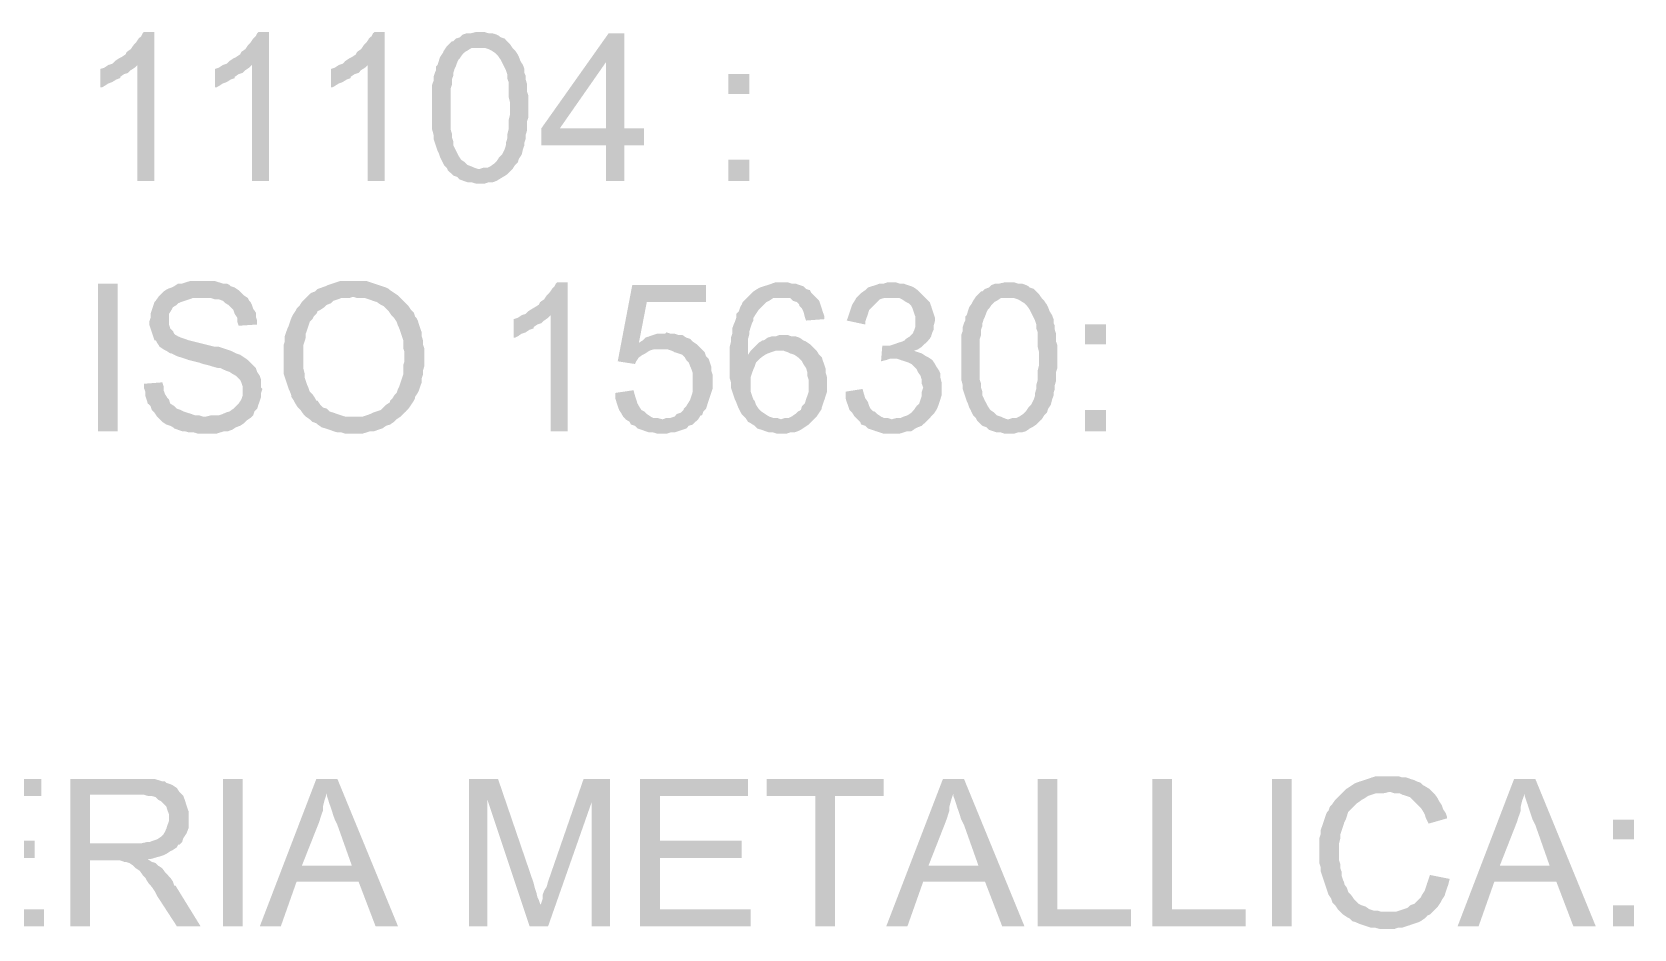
# Model space of a CAD drawing. Header units: millimetres. Extents: x -35.3 to 0.3, y 0.4 to 20.6.
# Drawn here: x -32.954 to -31.939, y 8.092 to 8.659 of the extents above; entities that cross this region are included whole.
import ezdxf

# ---------------------------------------------------------------- set-up
doc = ezdxf.new("R2010")
doc.units = ezdxf.units.MM
doc.layers.add('PDF _Riempimenti solidi', color=7, linetype='Continuous')

msp = doc.modelspace()

# ---------------------------------------------------------------- hatches: boundary and pattern name
at = {"layer": 'PDF _Riempimenti solidi', "transparency": 33554559}
for points in [[(-32.876, 8.6593), (-32.8827, 8.6593), (-32.8835, 8.6585), (-32.8843, 8.6568), (-32.886, 8.6552), (-32.8877, 8.6527), (-32.8893, 8.651), (-32.891, 8.6485), (-32.8935, 8.6468), (-32.8943, 8.6452), (-32.8968, 8.6435), (-32.8985, 8.6427), (-32.901, 8.641), (-32.9027, 8.6393), (-32.8868, 8.6385), (-32.8868, 8.5652), (-32.876, 8.5652)], [(-32.8035, 8.6593), (-32.8102, 8.6593), (-32.811, 8.6585), (-32.8118, 8.6568), (-32.8135, 8.6552), (-32.8152, 8.6527), (-32.8168, 8.651), (-32.8185, 8.6485), (-32.821, 8.6468), (-32.8218, 8.6452), (-32.8243, 8.6435), (-32.826, 8.6427), (-32.8285, 8.641), (-32.8302, 8.6393), (-32.8143, 8.6385), (-32.8143, 8.5652), (-32.8035, 8.5652)], [(-32.7302, 8.6593), (-32.7368, 8.6593), (-32.7377, 8.6585), (-32.7385, 8.6568), (-32.7402, 8.6552), (-32.7418, 8.6527), (-32.7435, 8.651), (-32.7452, 8.6485), (-32.7477, 8.6468), (-32.7485, 8.6452), (-32.751, 8.6435), (-32.7527, 8.6427), (-32.7552, 8.641), (-32.7568, 8.6393), (-32.741, 8.6385), (-32.741, 8.5652), (-32.7302, 8.5652)], [(-32.6702, 8.6593), (-32.6727, 8.6593), (-32.676, 8.6585), (-32.6785, 8.6585), (-32.681, 8.6577), (-32.6827, 8.656), (-32.6852, 8.6552), (-32.6868, 8.6535), (-32.6877, 8.6535), (-32.6893, 8.6518), (-32.691, 8.6502), (-32.6702, 8.6493), (-32.6668, 8.6493), (-32.6643, 8.6485), (-32.6627, 8.6477), (-32.6602, 8.646), (-32.6585, 8.6443), (-32.6568, 8.6418), (-32.6535, 8.6352), (-32.6527, 8.6327), (-32.6527, 8.6302), (-32.6518, 8.6277), (-32.6518, 8.6185), (-32.651, 8.6152), (-32.651, 8.6068), (-32.6518, 8.6035), (-32.6518, 8.5977), (-32.6527, 8.5943), (-32.6527, 8.5918), (-32.6535, 8.5893), (-32.6535, 8.5877), (-32.6543, 8.5852), (-32.656, 8.5818), (-32.6577, 8.5802), (-32.6593, 8.5777), (-32.661, 8.576), (-32.6635, 8.5743), (-32.6652, 8.5735), (-32.6677, 8.5735), (-32.6702, 8.5727), (-32.6902, 8.5718), (-32.6885, 8.5702), (-32.6868, 8.5685), (-32.6843, 8.5677), (-32.6827, 8.566), (-32.6777, 8.5643), (-32.6752, 8.5643), (-32.6727, 8.5635), (-32.6668, 8.5635), (-32.6643, 8.5643), (-32.6618, 8.5643), (-32.6593, 8.5652), (-32.6568, 8.5668), (-32.6552, 8.5677), (-32.6527, 8.5693), (-32.651, 8.571), (-32.6493, 8.5727), (-32.6477, 8.5752), (-32.646, 8.5768), (-32.6452, 8.5793), (-32.6435, 8.5818), (-32.6427, 8.5852), (-32.6418, 8.5877), (-32.6418, 8.5893), (-32.641, 8.5918), (-32.641, 8.5943), (-32.6402, 8.5968), (-32.6402, 8.6027), (-32.6393, 8.6052), (-32.6393, 8.6193), (-32.6402, 8.6218), (-32.6402, 8.6268), (-32.641, 8.6293), (-32.641, 8.6318), (-32.6418, 8.6335), (-32.6418, 8.636), (-32.6427, 8.6385), (-32.6443, 8.641), (-32.6452, 8.6435), (-32.646, 8.6452), (-32.6477, 8.6477), (-32.6493, 8.6493), (-32.651, 8.6518), (-32.6527, 8.6535), (-32.6543, 8.6552), (-32.6568, 8.656), (-32.6577, 8.6568), (-32.6593, 8.6577), (-32.6618, 8.6585), (-32.6643, 8.6585), (-32.6668, 8.6593)], [(-32.5785, 8.6585), (-32.5885, 8.6585), (-32.631, 8.5985), (-32.631, 8.5877), (-32.5902, 8.5877), (-32.5902, 8.5652), (-32.5785, 8.5652), (-32.5785, 8.5877), (-32.566, 8.5877), (-32.566, 8.5985), (-32.6193, 8.5985), (-32.5902, 8.6402)], [(-32.5785, 8.6585), (-32.5902, 8.6402), (-32.5902, 8.5985), (-32.6193, 8.5985), (-32.5785, 8.5985)], [(-32.691, 8.6502), (-32.6927, 8.6477), (-32.6935, 8.646), (-32.6952, 8.6435), (-32.6968, 8.6385), (-32.6977, 8.6377), (-32.6977, 8.6352), (-32.6985, 8.6335), (-32.6993, 8.631), (-32.6993, 8.6285), (-32.7002, 8.626), (-32.7002, 8.5977), (-32.6993, 8.5943), (-32.6993, 8.5918), (-32.6985, 8.5893), (-32.6968, 8.5843), (-32.696, 8.5827), (-32.6952, 8.5802), (-32.6943, 8.5785), (-32.6935, 8.5768), (-32.6927, 8.5752), (-32.691, 8.5735), (-32.6902, 8.5718), (-32.6702, 8.5727), (-32.671, 8.5727), (-32.6735, 8.5735), (-32.6752, 8.5743), (-32.6777, 8.5752), (-32.6793, 8.5768), (-32.6818, 8.5785), (-32.6835, 8.581), (-32.686, 8.586), (-32.6868, 8.5877), (-32.6868, 8.5902), (-32.6877, 8.5927), (-32.6877, 8.5952), (-32.6885, 8.5977), (-32.6885, 8.6235), (-32.6877, 8.626), (-32.6877, 8.6293), (-32.6868, 8.6318), (-32.6868, 8.6335), (-32.686, 8.636), (-32.6852, 8.6377), (-32.6843, 8.6402), (-32.6835, 8.6418), (-32.6827, 8.6427), (-32.681, 8.6452), (-32.6793, 8.6468), (-32.6777, 8.6477), (-32.6752, 8.6493), (-32.6702, 8.6493)], [(-32.9027, 8.6393), (-32.9052, 8.6385), (-32.9077, 8.6368), (-32.9102, 8.636), (-32.9102, 8.6243), (-32.9093, 8.6243), (-32.9077, 8.6252), (-32.9052, 8.6268), (-32.9027, 8.6277), (-32.9002, 8.6293), (-32.8977, 8.6302), (-32.8977, 8.631), (-32.8952, 8.6327), (-32.8927, 8.6335), (-32.891, 8.6352), (-32.8885, 8.6368), (-32.8868, 8.6385)], [(-32.8302, 8.6393), (-32.8327, 8.6385), (-32.8352, 8.6368), (-32.8377, 8.636), (-32.8377, 8.6243), (-32.8368, 8.6243), (-32.8352, 8.6252), (-32.8327, 8.6268), (-32.8302, 8.6277), (-32.8277, 8.6293), (-32.8252, 8.6302), (-32.8252, 8.631), (-32.8227, 8.6327), (-32.8202, 8.6335), (-32.8185, 8.6352), (-32.816, 8.6368), (-32.8143, 8.6385)], [(-32.7568, 8.6393), (-32.7593, 8.6385), (-32.7618, 8.6368), (-32.7643, 8.636), (-32.7643, 8.6243), (-32.7635, 8.6243), (-32.7618, 8.6252), (-32.7593, 8.6268), (-32.7568, 8.6277), (-32.7543, 8.6293), (-32.7518, 8.6302), (-32.7518, 8.631), (-32.7493, 8.6327), (-32.7468, 8.6335), (-32.7452, 8.6352), (-32.7427, 8.6368), (-32.741, 8.6385)], [(-32.4993, 8.6202), (-32.4993, 8.6327), (-32.5127, 8.6327), (-32.5127, 8.6202)], [(-32.4993, 8.5652), (-32.4993, 8.5785), (-32.5127, 8.5785), (-32.5127, 8.5652)], [(-32.8993, 8.4068), (-32.8993, 8.5002), (-32.9118, 8.5002), (-32.9118, 8.4068)], [(-32.846, 8.5018), (-32.8535, 8.5018), (-32.856, 8.501), (-32.8585, 8.5002), (-32.861, 8.5002), (-32.8635, 8.4985), (-32.8652, 8.4977), (-32.8677, 8.4968), (-32.8702, 8.4952), (-32.8735, 8.4918), (-32.8752, 8.4893), (-32.876, 8.4885), (-32.8768, 8.486), (-32.8785, 8.481), (-32.8785, 8.4785), (-32.8793, 8.476), (-32.8793, 8.4743), (-32.8768, 8.4668), (-32.876, 8.4643), (-32.8752, 8.4643), (-32.8743, 8.4627), (-32.8727, 8.4602), (-32.8702, 8.4585), (-32.8685, 8.4577), (-32.866, 8.456), (-32.8652, 8.456), (-32.8618, 8.4543), (-32.8593, 8.4535), (-32.8568, 8.4527), (-32.8543, 8.4518), (-32.8477, 8.4502), (-32.8452, 8.4493), (-32.8418, 8.4485), (-32.8393, 8.4477), (-32.836, 8.4468), (-32.8343, 8.4468), (-32.8327, 8.446), (-32.831, 8.4452), (-32.8285, 8.4443), (-32.826, 8.4427), (-32.8243, 8.4418), (-32.8218, 8.4393), (-32.821, 8.4377), (-32.8202, 8.4352), (-32.8202, 8.4293), (-32.821, 8.4268), (-32.8227, 8.4243), (-32.8243, 8.4227), (-32.826, 8.421), (-32.8285, 8.4193), (-32.831, 8.4185), (-32.8327, 8.4177), (-32.8352, 8.4168), (-32.8402, 8.4168), (-32.8435, 8.416), (-32.8743, 8.416), (-32.8727, 8.4143), (-32.871, 8.4127), (-32.8685, 8.411), (-32.866, 8.4102), (-32.8643, 8.4093), (-32.8635, 8.4085), (-32.8585, 8.4068), (-32.8568, 8.4068), (-32.8543, 8.406), (-32.851, 8.406), (-32.8485, 8.4052), (-32.8368, 8.4052), (-32.8343, 8.406), (-32.8318, 8.4068), (-32.8293, 8.4068), (-32.8268, 8.4077), (-32.8243, 8.4093), (-32.8218, 8.4102), (-32.8193, 8.4118), (-32.8177, 8.4135), (-32.8152, 8.4152), (-32.8135, 8.4168), (-32.8127, 8.4193), (-32.811, 8.421), (-32.8102, 8.4235), (-32.8093, 8.426), (-32.8085, 8.4285), (-32.8085, 8.431), (-32.8077, 8.4335), (-32.8085, 8.4343), (-32.8085, 8.4393), (-32.8093, 8.4418), (-32.811, 8.4443), (-32.8118, 8.4468), (-32.8135, 8.4485), (-32.8168, 8.4518), (-32.8218, 8.4552), (-32.8243, 8.456), (-32.8277, 8.4577), (-32.8302, 8.4585), (-32.8352, 8.4602), (-32.8377, 8.4602), (-32.841, 8.461), (-32.8443, 8.4618), (-32.8543, 8.4643), (-32.8568, 8.4652), (-32.8593, 8.466), (-32.861, 8.4668), (-32.8627, 8.4677), (-32.8635, 8.4685), (-32.8643, 8.4702), (-32.866, 8.4718), (-32.8668, 8.4743), (-32.8668, 8.481), (-32.8652, 8.4835), (-32.8643, 8.4852), (-32.8618, 8.4868), (-32.861, 8.4877), (-32.8593, 8.4885), (-32.8568, 8.4893), (-32.8518, 8.491), (-32.8168, 8.491), (-32.8193, 8.4927), (-32.821, 8.4943), (-32.8227, 8.496), (-32.8252, 8.4977), (-32.8277, 8.4985), (-32.8285, 8.4993), (-32.8302, 8.5002), (-32.8327, 8.5002), (-32.8352, 8.501), (-32.8377, 8.5018), (-32.8435, 8.5018)], [(-32.7502, 8.5018), (-32.7585, 8.5018), (-32.761, 8.501), (-32.766, 8.4993), (-32.7677, 8.4985), (-32.7727, 8.4968), (-32.7743, 8.4952), (-32.7768, 8.4943), (-32.7785, 8.4927), (-32.7502, 8.4918), (-32.7477, 8.491), (-32.7427, 8.491), (-32.7402, 8.4902), (-32.7377, 8.4893), (-32.7352, 8.4885), (-32.7327, 8.4868), (-32.731, 8.486), (-32.7277, 8.4827), (-32.726, 8.4802), (-32.7243, 8.4785), (-32.7227, 8.476), (-32.7218, 8.4735), (-32.721, 8.4718), (-32.7193, 8.4668), (-32.7185, 8.4643), (-32.7185, 8.4593), (-32.7177, 8.4568), (-32.7177, 8.451), (-32.7185, 8.4485), (-32.7185, 8.4427), (-32.721, 8.4352), (-32.7218, 8.4335), (-32.7227, 8.431), (-32.7243, 8.4293), (-32.7252, 8.4277), (-32.7268, 8.426), (-32.7268, 8.4252), (-32.7293, 8.4235), (-32.731, 8.4218), (-32.7327, 8.4202), (-32.7377, 8.4185), (-32.7393, 8.4177), (-32.7418, 8.4168), (-32.7443, 8.416), (-32.7502, 8.416), (-32.7202, 8.416), (-32.7168, 8.4193), (-32.7152, 8.421), (-32.7135, 8.4235), (-32.7118, 8.426), (-32.711, 8.4277), (-32.711, 8.4285), (-32.7093, 8.431), (-32.7085, 8.4327), (-32.7077, 8.4352), (-32.7068, 8.4377), (-32.7068, 8.4402), (-32.706, 8.4427), (-32.706, 8.4452), (-32.7052, 8.4477), (-32.7052, 8.4593), (-32.706, 8.4618), (-32.706, 8.4643), (-32.7068, 8.4668), (-32.7068, 8.4693), (-32.7077, 8.4718), (-32.7085, 8.4743), (-32.7093, 8.4768), (-32.7102, 8.4785), (-32.711, 8.4793), (-32.7118, 8.4818), (-32.7135, 8.4835), (-32.7152, 8.486), (-32.7168, 8.4877), (-32.7202, 8.491), (-32.7218, 8.4927), (-32.7243, 8.4943), (-32.7268, 8.496), (-32.7277, 8.4968), (-32.7293, 8.4977), (-32.7318, 8.4985), (-32.7343, 8.4993), (-32.7368, 8.5002), (-32.7418, 8.5018), (-32.7468, 8.5018)], [(-32.6143, 8.501), (-32.621, 8.501), (-32.6218, 8.5002), (-32.6227, 8.4985), (-32.6243, 8.4968), (-32.626, 8.4943), (-32.6277, 8.4927), (-32.6293, 8.4902), (-32.6318, 8.4885), (-32.6327, 8.4868), (-32.6352, 8.4852), (-32.6368, 8.4843), (-32.6393, 8.4827), (-32.641, 8.481), (-32.6252, 8.4802), (-32.6252, 8.4068), (-32.6143, 8.4068)], [(-32.5268, 8.4993), (-32.5735, 8.4993), (-32.5827, 8.451), (-32.5718, 8.4493), (-32.571, 8.451), (-32.5693, 8.4535), (-32.5668, 8.4552), (-32.5652, 8.456), (-32.5627, 8.4577), (-32.5602, 8.4585), (-32.5552, 8.4585), (-32.531, 8.4602), (-32.5327, 8.4618), (-32.5693, 8.4627), (-32.5643, 8.4885), (-32.5268, 8.4885)], [(-32.4785, 8.501), (-32.4827, 8.501), (-32.4877, 8.4993), (-32.4902, 8.4985), (-32.4927, 8.4977), (-32.4943, 8.4968), (-32.4968, 8.4952), (-32.4985, 8.4935), (-32.5002, 8.4918), (-32.4793, 8.491), (-32.4735, 8.491), (-32.4718, 8.4893), (-32.4693, 8.4885), (-32.4677, 8.4868), (-32.4677, 8.486), (-32.466, 8.4843), (-32.4652, 8.4827), (-32.4643, 8.4793), (-32.4635, 8.4768), (-32.4518, 8.4777), (-32.4518, 8.4793), (-32.4527, 8.4818), (-32.4543, 8.4868), (-32.4552, 8.4893), (-32.4568, 8.491), (-32.4602, 8.4943), (-32.461, 8.496), (-32.4635, 8.4968), (-32.4652, 8.4985), (-32.4677, 8.4993), (-32.4702, 8.5002), (-32.4727, 8.5002), (-32.4752, 8.501)], [(-32.4093, 8.501), (-32.4118, 8.501), (-32.4143, 8.5002), (-32.4168, 8.5002), (-32.4193, 8.4993), (-32.4218, 8.4985), (-32.4243, 8.4977), (-32.426, 8.496), (-32.4285, 8.4943), (-32.4302, 8.4927), (-32.4093, 8.491), (-32.4043, 8.491), (-32.4027, 8.4902), (-32.4002, 8.4885), (-32.3985, 8.4877), (-32.3968, 8.486), (-32.396, 8.4843), (-32.3952, 8.4818), (-32.3943, 8.4793), (-32.3943, 8.4727), (-32.3952, 8.4702), (-32.396, 8.4685), (-32.3977, 8.4668), (-32.4002, 8.4652), (-32.401, 8.4643), (-32.4027, 8.4635), (-32.4052, 8.4627), (-32.4077, 8.4618), (-32.4102, 8.461), (-32.4127, 8.461), (-32.3902, 8.4602), (-32.3868, 8.4635), (-32.3852, 8.4652), (-32.3843, 8.4668), (-32.3835, 8.4693), (-32.3827, 8.471), (-32.3827, 8.4735), (-32.3818, 8.4768), (-32.3818, 8.4785), (-32.3827, 8.481), (-32.3843, 8.486), (-32.3852, 8.4885), (-32.3877, 8.491), (-32.391, 8.4943), (-32.3927, 8.496), (-32.3952, 8.4977), (-32.3968, 8.4985), (-32.3993, 8.4993), (-32.4018, 8.5002), (-32.4043, 8.5002), (-32.4068, 8.501)], [(-32.3352, 8.501), (-32.3377, 8.501), (-32.341, 8.5002), (-32.3435, 8.5002), (-32.346, 8.4993), (-32.3477, 8.4977), (-32.3502, 8.4968), (-32.3518, 8.4952), (-32.3527, 8.4952), (-32.356, 8.4918), (-32.3352, 8.491), (-32.3318, 8.491), (-32.3293, 8.4902), (-32.3277, 8.4893), (-32.3252, 8.4877), (-32.3235, 8.486), (-32.3218, 8.4835), (-32.3202, 8.4802), (-32.3193, 8.4785), (-32.3185, 8.4768), (-32.3177, 8.4743), (-32.3177, 8.4718), (-32.3168, 8.4693), (-32.3168, 8.4602), (-32.316, 8.4568), (-32.316, 8.4485), (-32.3168, 8.4452), (-32.3168, 8.4393), (-32.3177, 8.436), (-32.3177, 8.4335), (-32.3185, 8.431), (-32.3185, 8.4293), (-32.3193, 8.4268), (-32.3202, 8.4252), (-32.321, 8.4235), (-32.3227, 8.4218), (-32.3243, 8.4193), (-32.326, 8.4177), (-32.3285, 8.416), (-32.3302, 8.4152), (-32.3327, 8.4152), (-32.3352, 8.4143), (-32.3552, 8.4135), (-32.3518, 8.4102), (-32.3493, 8.4093), (-32.3477, 8.4077), (-32.3452, 8.4068), (-32.3427, 8.406), (-32.3402, 8.406), (-32.3377, 8.4052), (-32.3318, 8.4052), (-32.3293, 8.406), (-32.3268, 8.406), (-32.3243, 8.4068), (-32.3218, 8.4085), (-32.3202, 8.4093), (-32.3177, 8.411), (-32.3143, 8.4143), (-32.3127, 8.4168), (-32.311, 8.4185), (-32.3102, 8.421), (-32.3085, 8.4235), (-32.3077, 8.4268), (-32.3068, 8.4293), (-32.3068, 8.431), (-32.306, 8.4335), (-32.306, 8.436), (-32.3052, 8.4385), (-32.3052, 8.4443), (-32.3043, 8.4468), (-32.3043, 8.461), (-32.3052, 8.4635), (-32.3052, 8.4685), (-32.306, 8.471), (-32.306, 8.4735), (-32.3068, 8.4752), (-32.3068, 8.4777), (-32.3077, 8.4802), (-32.3093, 8.4827), (-32.3102, 8.4852), (-32.311, 8.4868), (-32.3127, 8.4893), (-32.3143, 8.491), (-32.316, 8.4935), (-32.3177, 8.4952), (-32.3193, 8.4968), (-32.3218, 8.4977), (-32.3227, 8.4985), (-32.3243, 8.4993), (-32.3268, 8.5002), (-32.3293, 8.5002), (-32.3318, 8.501)], [(-32.8168, 8.491), (-32.8452, 8.491), (-32.8402, 8.491), (-32.8377, 8.4902), (-32.8352, 8.4902), (-32.8327, 8.4893), (-32.831, 8.4877), (-32.8293, 8.4868), (-32.8277, 8.4852), (-32.826, 8.4835), (-32.8252, 8.481), (-32.8235, 8.4785), (-32.8235, 8.476), (-32.8227, 8.4735), (-32.811, 8.4743), (-32.811, 8.4768), (-32.8118, 8.4793), (-32.8118, 8.4818), (-32.8135, 8.4843), (-32.8143, 8.4868), (-32.8152, 8.4885), (-32.816, 8.4893)], [(-32.7785, 8.4927), (-32.7827, 8.4885), (-32.7843, 8.486), (-32.786, 8.4843), (-32.7868, 8.4827), (-32.7885, 8.4802), (-32.7893, 8.4785), (-32.7902, 8.476), (-32.791, 8.4735), (-32.7918, 8.4718), (-32.7927, 8.4693), (-32.7935, 8.4668), (-32.7935, 8.4635), (-32.7943, 8.461), (-32.7943, 8.4435), (-32.7927, 8.4385), (-32.7918, 8.436), (-32.791, 8.4335), (-32.7902, 8.4318), (-32.7893, 8.4293), (-32.7893, 8.4285), (-32.7877, 8.426), (-32.7868, 8.4243), (-32.7852, 8.4218), (-32.7835, 8.4202), (-32.7818, 8.4177), (-32.7802, 8.416), (-32.7777, 8.4143), (-32.776, 8.4127), (-32.7735, 8.4118), (-32.7727, 8.411), (-32.7702, 8.4093), (-32.7677, 8.4085), (-32.7652, 8.4077), (-32.7627, 8.4068), (-32.7602, 8.406), (-32.7577, 8.406), (-32.7552, 8.4052), (-32.7443, 8.4052), (-32.7418, 8.406), (-32.7393, 8.4068), (-32.7368, 8.4068), (-32.7343, 8.4077), (-32.7318, 8.4085), (-32.7293, 8.4102), (-32.7268, 8.411), (-32.7243, 8.4127), (-32.7227, 8.4143), (-32.7202, 8.416), (-32.7552, 8.416), (-32.7577, 8.4168), (-32.7627, 8.4185), (-32.7652, 8.4193), (-32.7668, 8.421), (-32.7693, 8.4218), (-32.771, 8.4235), (-32.7727, 8.426), (-32.7735, 8.426), (-32.7743, 8.4277), (-32.776, 8.4302), (-32.7777, 8.4318), (-32.7785, 8.4343), (-32.7793, 8.436), (-32.781, 8.441), (-32.781, 8.4435), (-32.7818, 8.4468), (-32.7818, 8.461), (-32.7802, 8.466), (-32.7802, 8.4685), (-32.7785, 8.4735), (-32.7777, 8.476), (-32.776, 8.4777), (-32.7752, 8.4793), (-32.7735, 8.481), (-32.7727, 8.4827), (-32.771, 8.4835), (-32.7685, 8.4852), (-32.7668, 8.4868), (-32.7643, 8.4877), (-32.7627, 8.4893), (-32.7577, 8.491), (-32.7527, 8.491), (-32.7502, 8.4918)], [(-32.5002, 8.4918), (-32.5018, 8.4902), (-32.5035, 8.4885), (-32.5043, 8.4868), (-32.5052, 8.4852), (-32.506, 8.4827), (-32.5077, 8.481), (-32.5077, 8.4785), (-32.5085, 8.476), (-32.5093, 8.4743), (-32.5102, 8.4718), (-32.5102, 8.4685), (-32.511, 8.466), (-32.511, 8.4635), (-32.5118, 8.4602), (-32.5118, 8.4402), (-32.511, 8.4377), (-32.511, 8.4343), (-32.5085, 8.4268), (-32.5077, 8.4252), (-32.5068, 8.4227), (-32.506, 8.421), (-32.5052, 8.4193), (-32.5043, 8.4177), (-32.5018, 8.4152), (-32.5002, 8.4127), (-32.4985, 8.4118), (-32.496, 8.4102), (-32.4943, 8.4085), (-32.4918, 8.4077), (-32.4868, 8.406), (-32.4843, 8.406), (-32.4818, 8.4052), (-32.476, 8.4052), (-32.4735, 8.406), (-32.471, 8.406), (-32.4685, 8.4068), (-32.4668, 8.4077), (-32.4618, 8.411), (-32.4602, 8.4127), (-32.4585, 8.4143), (-32.4793, 8.4143), (-32.4818, 8.4152), (-32.4843, 8.4152), (-32.4868, 8.416), (-32.4918, 8.4193), (-32.4935, 8.421), (-32.4952, 8.4235), (-32.496, 8.426), (-32.4968, 8.4268), (-32.4985, 8.4318), (-32.4985, 8.441), (-32.4977, 8.4435), (-32.4968, 8.446), (-32.496, 8.4477), (-32.4952, 8.4502), (-32.4918, 8.4535), (-32.4893, 8.4552), (-32.5002, 8.4552), (-32.5002, 8.4652), (-32.4993, 8.4685), (-32.4993, 8.4702), (-32.4985, 8.4727), (-32.4977, 8.4752), (-32.4968, 8.4768), (-32.4968, 8.4785), (-32.4952, 8.481), (-32.4935, 8.4835), (-32.4918, 8.4852), (-32.4902, 8.4868), (-32.4885, 8.4885), (-32.4868, 8.4893), (-32.4843, 8.491), (-32.4793, 8.491)], [(-32.4302, 8.4927), (-32.4318, 8.491), (-32.4327, 8.4893), (-32.4343, 8.4868), (-32.436, 8.4818), (-32.4368, 8.4793), (-32.4377, 8.4768), (-32.426, 8.4743), (-32.426, 8.476), (-32.4243, 8.481), (-32.4235, 8.4835), (-32.4218, 8.4852), (-32.4202, 8.4868), (-32.4185, 8.4885), (-32.4168, 8.4902), (-32.4143, 8.491), (-32.4093, 8.491)], [(-32.356, 8.4918), (-32.3577, 8.4893), (-32.3585, 8.4877), (-32.3602, 8.4852), (-32.361, 8.4827), (-32.3618, 8.4802), (-32.3627, 8.4793), (-32.3627, 8.4768), (-32.3635, 8.4752), (-32.3643, 8.4727), (-32.3643, 8.4702), (-32.3652, 8.4677), (-32.3652, 8.4393), (-32.3643, 8.436), (-32.3643, 8.4335), (-32.3618, 8.426), (-32.361, 8.4243), (-32.3602, 8.4218), (-32.3593, 8.4202), (-32.3577, 8.4168), (-32.356, 8.4152), (-32.3552, 8.4135), (-32.3352, 8.4143), (-32.336, 8.4143), (-32.3385, 8.4152), (-32.3402, 8.416), (-32.3427, 8.4168), (-32.3443, 8.4185), (-32.3468, 8.4202), (-32.3485, 8.4227), (-32.3493, 8.4243), (-32.3502, 8.426), (-32.3518, 8.4293), (-32.3518, 8.4318), (-32.3527, 8.4343), (-32.3527, 8.4368), (-32.3535, 8.4393), (-32.3535, 8.4652), (-32.3527, 8.4677), (-32.3527, 8.471), (-32.3518, 8.4735), (-32.3518, 8.4752), (-32.351, 8.4777), (-32.3502, 8.4793), (-32.3493, 8.4818), (-32.3485, 8.4835), (-32.3477, 8.4843), (-32.346, 8.4868), (-32.3443, 8.4885), (-32.3427, 8.4893), (-32.3402, 8.491), (-32.3352, 8.491)], [(-32.641, 8.481), (-32.6435, 8.4802), (-32.646, 8.4785), (-32.6485, 8.4777), (-32.6485, 8.466), (-32.6477, 8.466), (-32.646, 8.4668), (-32.6435, 8.4685), (-32.641, 8.4693), (-32.6385, 8.471), (-32.636, 8.4718), (-32.636, 8.4727), (-32.6335, 8.4743), (-32.631, 8.4752), (-32.6293, 8.4768), (-32.6268, 8.4785), (-32.6252, 8.4802)], [(-32.5518, 8.4693), (-32.5527, 8.4685), (-32.5577, 8.4685), (-32.5602, 8.4677), (-32.5627, 8.4668), (-32.5652, 8.466), (-32.5668, 8.4643), (-32.5693, 8.4627), (-32.5327, 8.4618), (-32.5352, 8.4635), (-32.5368, 8.4652), (-32.5393, 8.466), (-32.5418, 8.4677), (-32.5443, 8.4677), (-32.5468, 8.4685), (-32.5493, 8.4685)], [(-32.2735, 8.4618), (-32.2735, 8.4743), (-32.2868, 8.4743), (-32.2868, 8.4618)], [(-32.531, 8.4602), (-32.5552, 8.4585), (-32.551, 8.4585), (-32.5485, 8.4577), (-32.5468, 8.4568), (-32.5443, 8.456), (-32.5418, 8.4552), (-32.5402, 8.4535), (-32.5393, 8.4518), (-32.5377, 8.4502), (-32.5368, 8.4477), (-32.536, 8.446), (-32.5352, 8.4435), (-32.5352, 8.4318), (-32.536, 8.4293), (-32.5368, 8.4268), (-32.5377, 8.4252), (-32.5393, 8.4227), (-32.541, 8.421), (-32.541, 8.4202), (-32.5427, 8.4185), (-32.5452, 8.4177), (-32.5468, 8.416), (-32.5493, 8.4152), (-32.5518, 8.4152), (-32.5543, 8.4143), (-32.5318, 8.4143), (-32.5302, 8.4168), (-32.5293, 8.4168), (-32.5285, 8.4193), (-32.5268, 8.421), (-32.526, 8.4235), (-32.5252, 8.426), (-32.5227, 8.4335), (-32.5227, 8.4427), (-32.5235, 8.4452), (-32.5235, 8.4477), (-32.5252, 8.4527), (-32.5268, 8.4543), (-32.5277, 8.4568), (-32.5293, 8.4585)], [(-32.4777, 8.4677), (-32.4802, 8.4677), (-32.4827, 8.4668), (-32.4852, 8.4668), (-32.4877, 8.466), (-32.4902, 8.4643), (-32.491, 8.4643), (-32.4935, 8.4627), (-32.4952, 8.461), (-32.4985, 8.4577), (-32.5002, 8.4552), (-32.4893, 8.4552), (-32.4877, 8.456), (-32.4827, 8.4577), (-32.4802, 8.4577), (-32.4585, 8.4593), (-32.4593, 8.4602), (-32.461, 8.4618), (-32.4635, 8.4635), (-32.4652, 8.4643), (-32.4677, 8.466), (-32.4702, 8.4668), (-32.4727, 8.4668), (-32.4752, 8.4677)], [(-32.4585, 8.4593), (-32.4802, 8.4577), (-32.4777, 8.4577), (-32.4752, 8.4568), (-32.4735, 8.456), (-32.471, 8.4552), (-32.4685, 8.4535), (-32.466, 8.451), (-32.4652, 8.4493), (-32.4635, 8.4468), (-32.4627, 8.4443), (-32.4627, 8.4418), (-32.4618, 8.4393), (-32.4618, 8.4318), (-32.4635, 8.4268), (-32.4643, 8.4243), (-32.466, 8.4227), (-32.4668, 8.4202), (-32.4685, 8.4193), (-32.4702, 8.4177), (-32.4727, 8.416), (-32.4743, 8.4152), (-32.4768, 8.4152), (-32.4793, 8.4143), (-32.4585, 8.4143), (-32.4568, 8.416), (-32.4535, 8.421), (-32.4535, 8.4218), (-32.4527, 8.4243), (-32.4518, 8.4268), (-32.451, 8.4293), (-32.4502, 8.4318), (-32.4502, 8.441), (-32.451, 8.4435), (-32.451, 8.446), (-32.4518, 8.4485), (-32.4527, 8.451), (-32.4535, 8.4535), (-32.4552, 8.4552), (-32.4568, 8.4577)], [(-32.4152, 8.461), (-32.416, 8.451), (-32.4127, 8.4518), (-32.4102, 8.4527), (-32.4077, 8.4527), (-32.386, 8.4535), (-32.3877, 8.4543), (-32.3902, 8.456), (-32.3927, 8.4568), (-32.3952, 8.4577), (-32.3927, 8.4585), (-32.3902, 8.4602), (-32.4127, 8.461)], [(-32.386, 8.4535), (-32.4077, 8.4527), (-32.406, 8.4527), (-32.4035, 8.4518), (-32.401, 8.451), (-32.3985, 8.4502), (-32.3968, 8.4493), (-32.3935, 8.446), (-32.3927, 8.4443), (-32.391, 8.4418), (-32.3902, 8.4393), (-32.3902, 8.4368), (-32.3893, 8.4343), (-32.3902, 8.4318), (-32.3902, 8.4293), (-32.391, 8.4268), (-32.3918, 8.4243), (-32.3935, 8.4227), (-32.3952, 8.4202), (-32.3968, 8.4185), (-32.3993, 8.4168), (-32.4018, 8.416), (-32.4035, 8.4152), (-32.406, 8.4152), (-32.4093, 8.4143), (-32.431, 8.4143), (-32.4293, 8.4127), (-32.4285, 8.411), (-32.426, 8.4102), (-32.4243, 8.4085), (-32.4218, 8.4077), (-32.4193, 8.4068), (-32.4143, 8.4052), (-32.4043, 8.4052), (-32.3993, 8.4068), (-32.3968, 8.4068), (-32.3943, 8.4085), (-32.3927, 8.4093), (-32.3902, 8.4102), (-32.3868, 8.4135), (-32.3827, 8.4177), (-32.381, 8.4202), (-32.3802, 8.4218), (-32.3793, 8.4243), (-32.3785, 8.4268), (-32.3777, 8.4293), (-32.3777, 8.4377), (-32.3785, 8.441), (-32.3785, 8.4435), (-32.3793, 8.4452), (-32.381, 8.4477), (-32.3818, 8.4493), (-32.3835, 8.4518)], [(-32.871, 8.4377), (-32.8827, 8.4368), (-32.8827, 8.4343), (-32.8818, 8.4318), (-32.8818, 8.4293), (-32.881, 8.4268), (-32.8802, 8.4243), (-32.8785, 8.4227), (-32.8777, 8.4202), (-32.876, 8.4185), (-32.8743, 8.416), (-32.8435, 8.416), (-32.8452, 8.416), (-32.8477, 8.4168), (-32.8502, 8.4168), (-32.8527, 8.4177), (-32.8552, 8.4185), (-32.8577, 8.4193), (-32.8593, 8.4202), (-32.8618, 8.421), (-32.8635, 8.4227), (-32.866, 8.4243), (-32.8668, 8.4268), (-32.8677, 8.4277), (-32.8693, 8.4302), (-32.8702, 8.4327), (-32.8702, 8.4352)], [(-32.5727, 8.4327), (-32.5843, 8.431), (-32.5843, 8.4277), (-32.5835, 8.4252), (-32.5827, 8.4227), (-32.5818, 8.4202), (-32.5802, 8.4177), (-32.5793, 8.416), (-32.5777, 8.4143), (-32.5752, 8.4127), (-32.5743, 8.411), (-32.5718, 8.4102), (-32.5702, 8.4085), (-32.5677, 8.4077), (-32.5652, 8.4068), (-32.5627, 8.406), (-32.5602, 8.406), (-32.5577, 8.4052), (-32.5518, 8.4052), (-32.5493, 8.406), (-32.5468, 8.406), (-32.5443, 8.4068), (-32.5393, 8.4085), (-32.5377, 8.4102), (-32.5352, 8.411), (-32.5335, 8.4127), (-32.5318, 8.4143), (-32.5543, 8.4143), (-32.5577, 8.4152), (-32.5602, 8.4152), (-32.5618, 8.416), (-32.5643, 8.4177), (-32.566, 8.4193), (-32.5677, 8.4202), (-32.5693, 8.4227), (-32.5702, 8.4243), (-32.571, 8.4268), (-32.5718, 8.4293)], [(-32.4277, 8.4335), (-32.4385, 8.4318), (-32.4385, 8.4277), (-32.4377, 8.4252), (-32.4368, 8.4227), (-32.436, 8.4202), (-32.4343, 8.4185), (-32.4327, 8.416), (-32.431, 8.4143), (-32.4093, 8.4143), (-32.4118, 8.4152), (-32.4143, 8.4152), (-32.416, 8.416), (-32.4185, 8.4177), (-32.4202, 8.4193), (-32.421, 8.4193), (-32.4227, 8.421), (-32.4235, 8.4227), (-32.4243, 8.4252), (-32.426, 8.4277), (-32.4268, 8.4302)], [(-32.2735, 8.4068), (-32.2735, 8.4202), (-32.2868, 8.4202), (-32.2868, 8.4068)], [(-32.9477, 8.1868), (-33.016, 8.1868), (-33.016, 8.0935), (-32.946, 8.0935), (-32.946, 8.1043), (-33.0035, 8.1043), (-33.0035, 8.1368), (-32.9518, 8.1368), (-32.9518, 8.1477), (-33.0035, 8.1477), (-33.0035, 8.176), (-32.9477, 8.176)], [(-32.8877, 8.1868), (-32.9293, 8.1868), (-32.9293, 8.0935), (-32.9168, 8.0935), (-32.9168, 8.1352), (-32.9027, 8.1352), (-32.8802, 8.136), (-32.8785, 8.136), (-32.876, 8.1368), (-32.8727, 8.1377), (-32.8702, 8.1385), (-32.8685, 8.1393), (-32.866, 8.141), (-32.8643, 8.1418), (-32.8618, 8.1435), (-32.861, 8.1452), (-32.8602, 8.1452), (-32.9168, 8.146), (-32.9168, 8.1768), (-32.8868, 8.1768), (-32.8602, 8.1785), (-32.8618, 8.181), (-32.8643, 8.1827), (-32.866, 8.1835), (-32.8685, 8.1843), (-32.8693, 8.1852), (-32.871, 8.1852), (-32.8735, 8.186), (-32.876, 8.1868), (-32.8843, 8.1868)], [(-32.8202, 8.0935), (-32.8202, 8.1868), (-32.8327, 8.1868), (-32.8327, 8.0935)], [(-32.7602, 8.1868), (-32.7735, 8.1868), (-32.8093, 8.0935), (-32.796, 8.0935), (-32.786, 8.1218), (-32.7468, 8.1218), (-32.7827, 8.1318), (-32.7718, 8.1593), (-32.771, 8.1618), (-32.7702, 8.1643), (-32.7693, 8.1668), (-32.7693, 8.1693), (-32.7685, 8.1727), (-32.7677, 8.1752), (-32.7668, 8.1777)], [(-32.7602, 8.1868), (-32.7668, 8.1777), (-32.7668, 8.176), (-32.766, 8.1735), (-32.7652, 8.171), (-32.7643, 8.1685), (-32.7635, 8.166), (-32.7627, 8.1635), (-32.7618, 8.161), (-32.7602, 8.1577), (-32.751, 8.1318), (-32.7827, 8.1318), (-32.7468, 8.1218), (-32.736, 8.0935), (-32.7218, 8.0935)], [(-32.6585, 8.1868), (-32.6768, 8.1868), (-32.6768, 8.0935), (-32.6652, 8.0935), (-32.6652, 8.1735)], [(-32.6585, 8.1868), (-32.6652, 8.1735), (-32.6385, 8.0935), (-32.6318, 8.1068), (-32.6318, 8.1077), (-32.6327, 8.1102), (-32.6335, 8.1118), (-32.6343, 8.1152), (-32.6352, 8.1177), (-32.636, 8.121)], [(-32.5877, 8.1868), (-32.6043, 8.1868), (-32.6268, 8.1218), (-32.6277, 8.1185), (-32.6293, 8.116), (-32.6302, 8.1135), (-32.6302, 8.111), (-32.631, 8.1085), (-32.6318, 8.1068), (-32.6385, 8.0935), (-32.6268, 8.0935), (-32.5993, 8.1718)], [(-32.5877, 8.1868), (-32.5993, 8.1718), (-32.5993, 8.0935), (-32.5877, 8.0935)], [(-32.5002, 8.1868), (-32.5685, 8.1868), (-32.5685, 8.0935), (-32.4985, 8.0935), (-32.4985, 8.1043), (-32.556, 8.1043), (-32.556, 8.1368), (-32.5043, 8.1368), (-32.5043, 8.1477), (-32.556, 8.1477), (-32.556, 8.176), (-32.5002, 8.176)], [(-32.4143, 8.1868), (-32.4885, 8.1868), (-32.4885, 8.176), (-32.4577, 8.176), (-32.4577, 8.0935), (-32.4452, 8.0935), (-32.4452, 8.176), (-32.4143, 8.176)], [(-32.3635, 8.1868), (-32.3768, 8.1868), (-32.4127, 8.0935), (-32.3993, 8.0935), (-32.3893, 8.1218), (-32.3502, 8.1218), (-32.386, 8.1318), (-32.3752, 8.1593), (-32.3743, 8.1618), (-32.3735, 8.1643), (-32.3727, 8.1668), (-32.3727, 8.1693), (-32.3718, 8.1727), (-32.371, 8.1752), (-32.3702, 8.1777)], [(-32.3635, 8.1868), (-32.3702, 8.1777), (-32.3702, 8.176), (-32.3693, 8.1735), (-32.3685, 8.171), (-32.3677, 8.1685), (-32.3668, 8.166), (-32.3652, 8.161), (-32.3635, 8.1577), (-32.3543, 8.1318), (-32.386, 8.1318), (-32.3502, 8.1218), (-32.3393, 8.0935), (-32.3252, 8.0935)], [(-32.3043, 8.1868), (-32.3168, 8.1868), (-32.3168, 8.0935), (-32.2577, 8.0935), (-32.2577, 8.1043), (-32.3043, 8.1043)], [(-32.2318, 8.1868), (-32.2443, 8.1868), (-32.2443, 8.0935), (-32.1852, 8.0935), (-32.1852, 8.1043), (-32.2318, 8.1043)], [(-32.156, 8.0935), (-32.156, 8.1868), (-32.1685, 8.1868), (-32.1685, 8.0935)], [(-32.0943, 8.1885), (-32.1027, 8.1885), (-32.1052, 8.1877), (-32.1077, 8.1868), (-32.1127, 8.1852), (-32.1152, 8.1843), (-32.1168, 8.1835), (-32.1193, 8.1818), (-32.1218, 8.1802), (-32.1235, 8.1785), (-32.1268, 8.1752), (-32.1285, 8.1735), (-32.1302, 8.171), (-32.1318, 8.1693), (-32.1327, 8.1668), (-32.1335, 8.166), (-32.1343, 8.1643), (-32.1368, 8.1568), (-32.1377, 8.1543), (-32.1377, 8.1518), (-32.1385, 8.1493), (-32.1385, 8.1335), (-32.1377, 8.131), (-32.1377, 8.1285), (-32.1327, 8.1135), (-32.131, 8.111), (-32.1302, 8.1085), (-32.1285, 8.1068), (-32.1268, 8.1043), (-32.1235, 8.101), (-32.096, 8.1027), (-32.0993, 8.1027), (-32.1018, 8.1035), (-32.1043, 8.1035), (-32.1068, 8.1043), (-32.1093, 8.106), (-32.1118, 8.1068), (-32.1135, 8.1077), (-32.1168, 8.111), (-32.1185, 8.1135), (-32.1202, 8.1152), (-32.121, 8.1177), (-32.1227, 8.1202), (-32.1227, 8.121), (-32.1235, 8.1227), (-32.1243, 8.1252), (-32.1243, 8.1277), (-32.1252, 8.1302), (-32.1252, 8.1327), (-32.126, 8.1352), (-32.126, 8.146), (-32.1252, 8.1493), (-32.1252, 8.1518), (-32.1243, 8.1543), (-32.1235, 8.1568), (-32.1227, 8.1593), (-32.1218, 8.161), (-32.1202, 8.166), (-32.1168, 8.1693), (-32.1152, 8.171), (-32.1127, 8.1727), (-32.1118, 8.1735), (-32.1102, 8.1743), (-32.1077, 8.176), (-32.1052, 8.1768), (-32.1027, 8.1777), (-32.0977, 8.1777), (-32.0943, 8.1785), (-32.0668, 8.1785), (-32.0685, 8.1802), (-32.071, 8.1818), (-32.0727, 8.1827), (-32.0743, 8.1843), (-32.0768, 8.1852), (-32.0785, 8.186), (-32.081, 8.1868), (-32.0835, 8.1877), (-32.086, 8.1877), (-32.0885, 8.1885), (-32.0918, 8.1885)], [(-32.0018, 8.1868), (-32.0152, 8.1868), (-32.051, 8.0935), (-32.0377, 8.0935), (-32.0277, 8.1218), (-31.9885, 8.1218), (-32.0243, 8.1318), (-32.0135, 8.1593), (-32.0127, 8.1618), (-32.011, 8.1668), (-32.011, 8.1693), (-32.0102, 8.1727), (-32.0093, 8.1752), (-32.0085, 8.1777)], [(-32.0018, 8.1868), (-32.0085, 8.1777), (-32.0085, 8.176), (-32.0077, 8.1735), (-32.0068, 8.171), (-32.006, 8.1685), (-32.0052, 8.166), (-32.0035, 8.161), (-32.0018, 8.1577), (-31.9927, 8.1318), (-32.0243, 8.1318), (-31.9885, 8.1218), (-31.9777, 8.0935), (-31.9635, 8.0935)], [(-32.8602, 8.1785), (-32.8868, 8.1768), (-32.8827, 8.1768), (-32.8802, 8.176), (-32.8777, 8.176), (-32.8752, 8.1752), (-32.8735, 8.1735), (-32.8718, 8.1727), (-32.8702, 8.171), (-32.8685, 8.1693), (-32.8677, 8.1668), (-32.8668, 8.1643), (-32.8668, 8.1602), (-32.8677, 8.1577), (-32.8685, 8.1552), (-32.8693, 8.1535), (-32.8702, 8.1518), (-32.8718, 8.1502), (-32.8743, 8.1485), (-32.8768, 8.1477), (-32.8793, 8.1468), (-32.881, 8.1468), (-32.8843, 8.146), (-32.9168, 8.146), (-32.8602, 8.1452), (-32.8585, 8.1468), (-32.8577, 8.1493), (-32.856, 8.1518), (-32.8552, 8.1535), (-32.8543, 8.156), (-32.8543, 8.166), (-32.8552, 8.1685), (-32.8568, 8.1735), (-32.8577, 8.176), (-32.8585, 8.1768)], [(-32.0668, 8.1785), (-32.0943, 8.1785), (-32.0935, 8.1785), (-32.091, 8.1777), (-32.0877, 8.1777), (-32.086, 8.1768), (-32.081, 8.1752), (-32.0793, 8.1735), (-32.0777, 8.1718), (-32.0743, 8.1685), (-32.0727, 8.166), (-32.0718, 8.1643), (-32.071, 8.1618), (-32.0693, 8.1585), (-32.0577, 8.1618), (-32.0577, 8.1627), (-32.0585, 8.1652), (-32.0602, 8.1677), (-32.061, 8.1702), (-32.0627, 8.1727), (-32.0635, 8.1743), (-32.0652, 8.1768)], [(-31.9393, 8.1485), (-31.9393, 8.161), (-31.9527, 8.161), (-31.9527, 8.1485)], [(-32.8802, 8.136), (-32.9027, 8.1352), (-32.8977, 8.1352), (-32.8952, 8.1343), (-32.8943, 8.1343), (-32.8918, 8.1335), (-32.8893, 8.1318), (-32.8877, 8.1302), (-32.8852, 8.1285), (-32.8835, 8.126), (-32.8818, 8.1243), (-32.881, 8.1227), (-32.8793, 8.1202), (-32.8777, 8.1185), (-32.876, 8.116), (-32.8743, 8.1127), (-32.8618, 8.0935), (-32.8468, 8.0935), (-32.8627, 8.1193), (-32.8635, 8.1193), (-32.8643, 8.1218), (-32.866, 8.1243), (-32.8693, 8.1277), (-32.871, 8.1302), (-32.8735, 8.1318), (-32.8752, 8.1335), (-32.8777, 8.1343)], [(-32.0685, 8.126), (-32.0693, 8.1235), (-32.0702, 8.121), (-32.0718, 8.116), (-32.0735, 8.1135), (-32.0743, 8.1118), (-32.0777, 8.1085), (-32.0785, 8.1077), (-32.081, 8.1068), (-32.0827, 8.1052), (-32.0852, 8.1043), (-32.0877, 8.1035), (-32.0902, 8.1027), (-32.096, 8.1027), (-32.1235, 8.101), (-32.121, 8.0993), (-32.1193, 8.0985), (-32.1177, 8.0968), (-32.1152, 8.096), (-32.1135, 8.0952), (-32.1085, 8.0935), (-32.106, 8.0927), (-32.1035, 8.0927), (-32.1002, 8.0918), (-32.091, 8.0918), (-32.0885, 8.0927), (-32.086, 8.0927), (-32.081, 8.0943), (-32.0785, 8.0952), (-32.076, 8.096), (-32.0743, 8.0968), (-32.0718, 8.0985), (-32.0702, 8.1002), (-32.0685, 8.101), (-32.0668, 8.1027), (-32.0635, 8.106), (-32.0618, 8.1085), (-32.061, 8.1102), (-32.0593, 8.1127), (-32.0585, 8.1152), (-32.0568, 8.1202), (-32.056, 8.1235)], [(-31.9393, 8.0935), (-31.9393, 8.1068), (-31.9527, 8.1068), (-31.9527, 8.0935)]]:
    msp.add_hatch(color=256, dxfattribs=at).paths.add_polyline_path(points)

doc.saveas('drawing.dxf')
